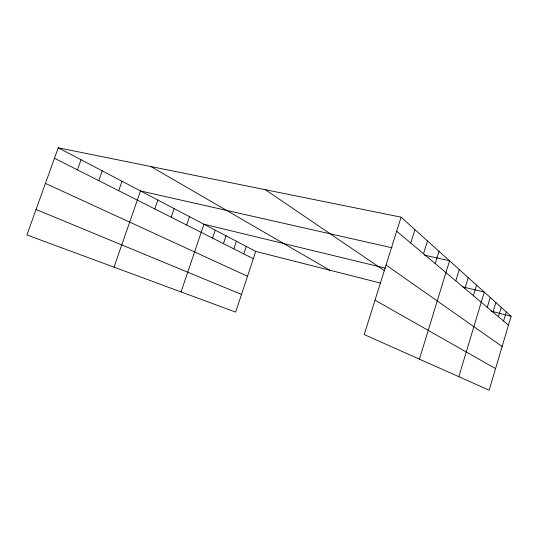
<?xml version="1.0" encoding="UTF-8"?>
<svg xmlns="http://www.w3.org/2000/svg" width="538" height="538" viewBox="0 0 538 538"><rect width="100%" height="100%" fill="white"/><g stroke="black" fill="none" stroke-linecap="round" stroke-linejoin="round"><path stroke-width="0.81" d="M503.581 321.031L506.298 311.906M401.086 217.164L511.1 316.236L489.156 390.205L364.226 334.569L401.086 217.164L58.245 147.795L26.9 234.965L235.651 312.114L255.725 251.401L58.245 147.795M487.287 307.346L490.252 297.46M493.016 312.161L495.895 302.544M498.444 316.714L501.234 307.353M458.827 376.701L484.281 292.08L462.633 286.841M464.919 288.55L468.235 277.628M473.373 295.651L476.547 285.12M455.8 280.89L459.257 269.545M419.418 359.149L449.539 260.796L424.253 255.086M435.202 263.586L438.988 251.293M423.514 253.768L427.488 240.943M410.723 243.021L414.906 229.612M243.781 253.902L246.256 246.438M233.835 248.879L236.377 241.253M212.571 238.132L215.254 230.17M223.445 243.627L226.054 235.832M181.05 291.939L203.942 224.232L385.423 268.159M186.632 225.025L189.484 216.646M171.192 217.231L174.144 208.603M154.789 208.939L157.849 200.055M114.022 267.164L140.505 190.95L392.115 247.816M118.683 190.701L121.998 181.245M98.763 180.633L102.213 170.862M77.418 169.847L81.016 159.739M255.725 251.401L380.353 283.042M490.938 311.119L511.1 316.236M36.059 209.49L241.501 294.414M45.441 183.411L247.507 276.256M54.479 158.259L253.304 258.711M375.026 300.17L495.559 368.617M150.875 166.538L329.74 270.19M265.362 189.706L384.569 270.762M386.055 265.032L502.122 346.492M396.674 231.219L508.464 325.134"/></g></svg>
